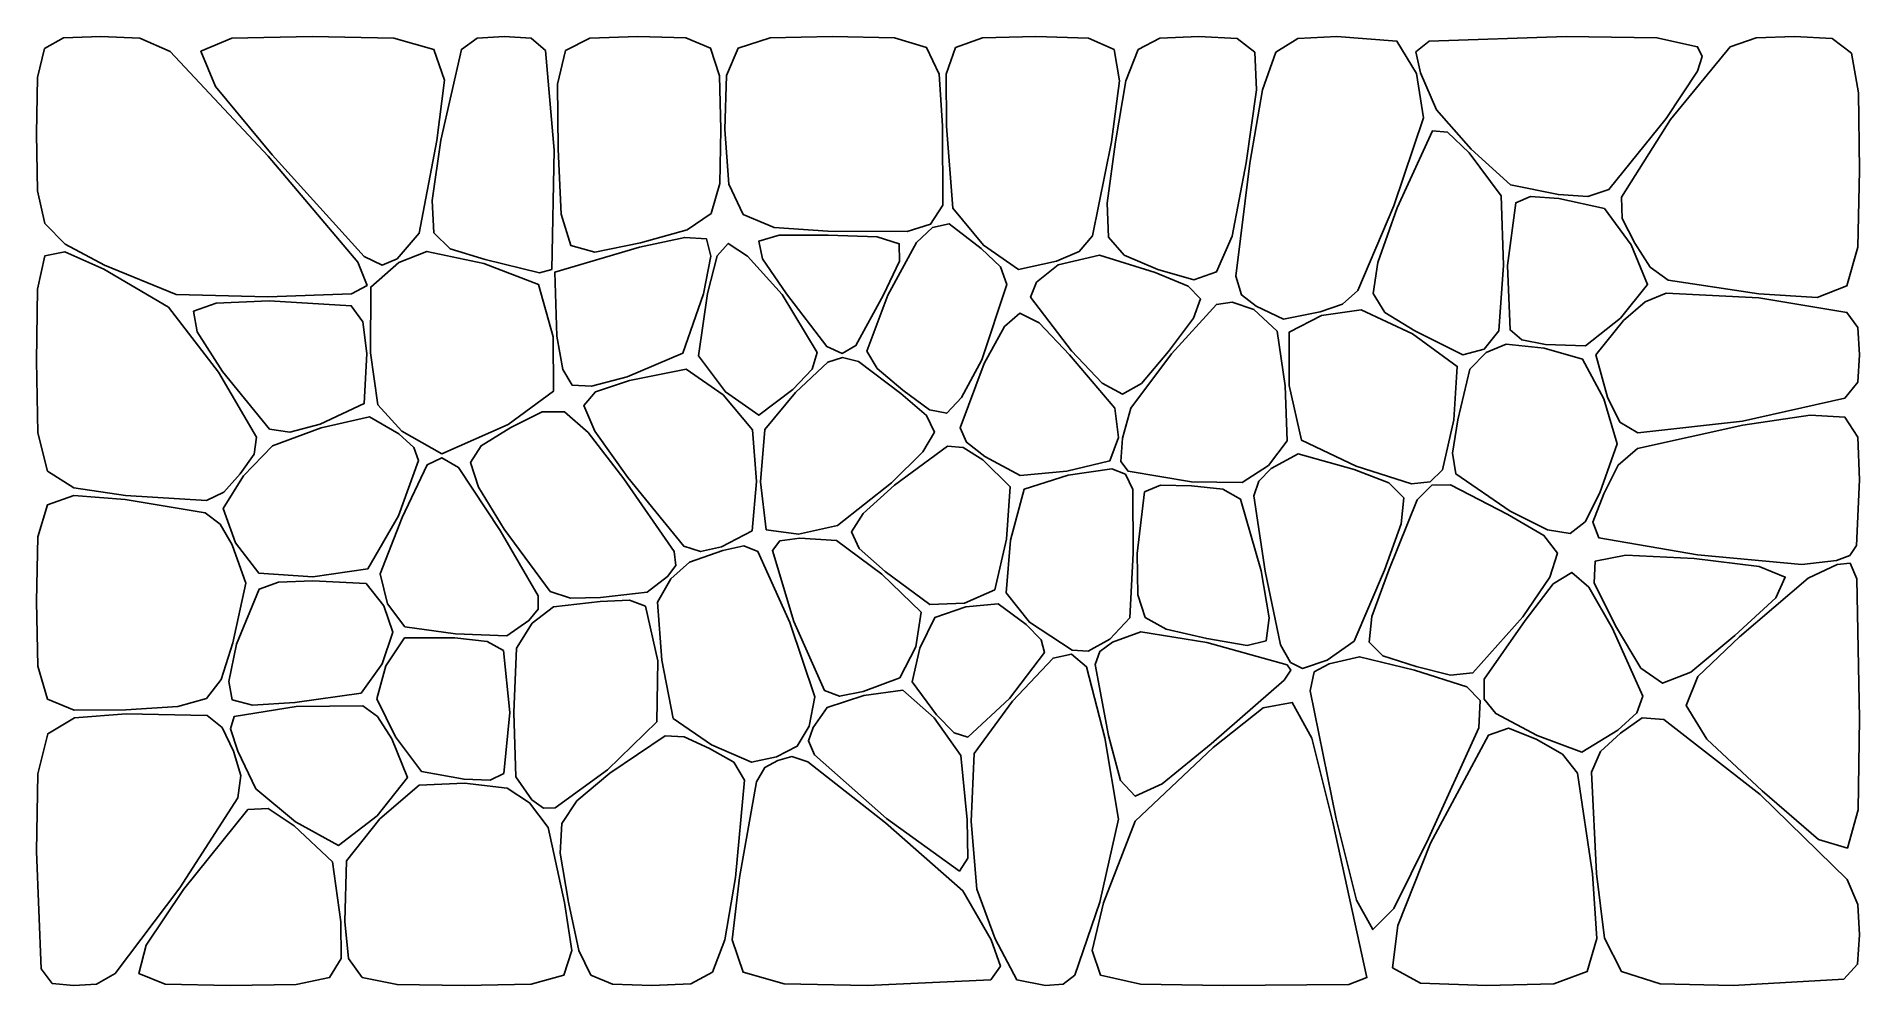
# Model space of a CAD drawing. Extents: x 0 to 29.8, y 0 to 15.5.
import ezdxf

# ---------------------------------------------------------------- set-up
doc = ezdxf.new("R2010")
doc.units = 0

msp = doc.modelspace()

# ---------------------------------------------------------------- linework, layer by layer
at = {"layer": 'Layer 1', "color": 7}
for points in [[(1.123399, 11.764417), (2.290538, 11.286416), (3.786499, 11.249007), (5.15191, 11.299495), (5.40519, 11.436779), (5.254552, 11.813996), (3.792527, 13.544013), (2.190706, 15.255062), (1.695044, 15.468943), (1.061501, 15.499498), (0.454217, 15.474625), (0.142369, 15.30052), (0.027478, 14.827947), (0.011065, 13.907674), (0.028445, 12.978785), (0.150106, 12.445899), (0.480331, 12.108087), (1.123399, 11.764417), (1.123399, 11.764417)], [(3.857437, 13.567912), (5.35705, 11.907313), (5.650406, 11.7662), (5.894036, 11.872634), (6.257749, 12.291314), (6.544455, 13.80422), (6.666686, 14.784302), (6.495284, 15.287588), (5.839318, 15.473009), (4.507857, 15.499498), (3.198055, 15.469316), (2.693702, 15.258049), (2.933822, 14.68461), (3.857437, 13.567912), (3.857437, 13.567912)], [(8.522026, 13.660154), (8.572307, 12.601631), (8.729355, 12.089509), (9.119428, 11.980434), (9.868785, 12.131053), (10.629584, 12.346025), (11.019734, 12.610351), (11.162129, 13.097432), (11.179666, 13.980672), (11.15551, 14.858743), (11.00606, 15.309644), (10.604055, 15.475766), (9.822238, 15.499498), (9.041315, 15.470758), (8.645568, 15.26958), (8.513104, 14.723525), (8.522026, 13.660154), (8.522026, 13.660154)], [(11.244461, 13.983659), (11.305227, 13.088614), (11.542297, 12.595423), (12.049585, 12.381365), (12.921007, 12.323716), (14.215765, 12.31761), (14.600715, 12.437671), (14.799603, 12.74367), (14.791934, 14.039129), (14.74017, 14.883404), (14.535687, 15.316951), (14.009977, 15.476679), (12.994536, 15.499498), (11.979834, 15.475813), (11.4593, 15.310018), (11.268866, 14.860003), (11.244461, 13.983659), (11.244461, 13.983659)], [(14.856805, 14.037766), (14.963958, 12.698237), (15.461222, 12.091916), (16.032151, 11.696516), (16.65497, 11.833425), (17.024166, 11.990745), (17.240535, 12.245877), (17.550688, 13.779275), (17.680018, 14.773779), (17.594391, 15.28447), (17.17794, 15.472619), (16.314804, 15.499498), (15.448197, 15.476658), (15.007453, 15.316781), (14.855885, 14.88283), (14.856805, 14.037766), (14.856805, 14.037766)], [(22.595046, 14.903372), (22.854526, 14.300738), (23.420752, 13.659051), (24.061695, 13.080315), (24.844199, 12.918338), (25.325121, 12.885738), (25.668704, 13.004489), (26.603653, 14.162658), (27.114419, 14.935518), (27.18793, 15.173121), (27.114695, 15.332393), (26.451499, 15.478609), (24.97185, 15.499498), (22.73588, 15.424982), (22.514984, 15.248007), (22.595046, 14.903372), (22.595046, 14.903372)], [(26.089867, 12.124137), (26.338527, 11.736871), (26.632479, 11.521634), (28.116102, 11.297107), (29.064492, 11.237815), (29.551502, 11.428512), (29.730927, 12.058614), (29.75656, 13.317537), (29.739997, 14.578983), (29.624062, 15.226752), (29.309382, 15.465404), (28.696583, 15.499498), (28.068686, 15.478327), (27.64832, 15.330131), (26.670347, 14.144567), (25.873093, 12.875815), (25.881937, 12.530049), (26.089867, 12.124137), (26.089867, 12.124137)]]:
    msp.add_lwpolyline(points, close=True, dxfattribs=at)
for points in [[(7.333154, 11.856887), (8.216134, 11.644519), (8.419675, 11.696462), (8.457596, 13.645977), (8.316686, 15.267807), (8.085147, 15.470536), (7.644594, 15.499498), (7.200586, 15.473043), (6.94486, 15.287861), (6.610453, 13.806402), (6.46789, 12.823574), (6.495651, 12.292891), (6.761488, 12.031584), (7.333154, 11.856887), (7.333154, 11.856887)], [(18.309744, 11.696969), (18.893123, 11.526862), (19.266496, 11.657613), (19.520636, 12.242694), (19.746321, 13.435577), (19.915549, 14.628781), (19.891566, 15.241507), (19.602019, 15.467249), (18.974556, 15.499498), (18.337925, 15.472596), (17.984201, 15.284288), (17.786023, 14.773164), (17.616029, 13.777819), (17.478102, 12.776861), (17.504388, 12.226454), (17.759923, 11.931516), (18.309744, 11.696969), (18.309744, 11.696969)], [(19.910623, 11.096994), (20.358157, 10.88797), (20.954782, 11.007941), (21.323169, 11.133278), (21.571347, 11.355119), (22.158458, 12.736544), (22.641471, 14.17169), (22.529351, 14.89492), (22.207965, 15.423925), (21.22612, 15.499498), (20.589804, 15.467164), (20.230298, 15.240832), (20.014939, 14.626502), (19.811068, 13.430174), (19.581164, 11.586535), (19.671306, 11.28187), (19.910623, 11.096994), (19.910623, 11.096994)], [(22.499924, 10.697442), (23.285368, 10.304593), (23.629972, 10.395137), (23.872758, 10.694938), (23.945478, 11.766897), (23.909148, 12.896381), (23.388586, 13.598858), (23.032022, 13.939933), (22.790832, 13.960047), (22.214162, 12.700512), (21.896227, 11.808783), (21.820015, 11.302887), (22.012318, 10.995036), (22.499924, 10.697442), (22.499924, 10.697442)], [(24.631896, 10.473582), (25.284142, 10.450696), (25.856289, 10.902717), (26.29715, 11.450444), (26.030401, 12.097502), (25.594308, 12.689582), (24.849771, 12.852468), (24.388931, 12.88678), (24.147849, 12.784389), (24.010062, 11.75972), (24.054969, 10.710878), (24.247781, 10.551074), (24.631896, 10.473582), (24.631896, 10.473582)], [(8.504063, 10.606589), (8.597244, 10.062837), (8.750494, 9.811403), (9.066893, 9.791729), (9.649521, 9.943262), (10.555069, 10.329847), (10.893081, 11.30035), (11.013679, 11.91286), (10.945027, 12.196104), (10.589158, 12.221248), (9.848107, 12.059459), (8.466883, 11.652065), (8.504063, 10.606589), (8.504063, 10.606589)], [(12.250957, 11.300351), (12.904142, 10.44018), (13.157455, 10.326712), (13.381996, 10.454753), (13.833782, 11.285142), (14.095051, 11.833295), (14.087714, 12.117434), (13.726787, 12.228836), (12.927284, 12.258782), (12.131378, 12.258539), (11.795625, 12.158622), (11.85662, 11.869177), (12.250957, 11.300351), (12.250957, 11.300351)], [(14.14662, 9.729005), (14.583622, 9.40691), (14.863377, 9.350763), (15.106564, 9.60666), (15.433862, 10.220697), (15.845221, 11.449624), (15.739086, 11.738893), (15.42382, 12.038604), (14.90472, 12.44314), (14.632184, 12.380969), (14.367469, 12.138149), (13.903113, 11.278145), (13.56033, 10.362351), (13.725926, 10.082988), (14.14662, 9.729005), (14.14662, 9.729005)], [(1.461718, 8.006844), (2.783515, 7.927274), (3.066809, 8.063657), (3.332174, 8.361862), (3.562798, 8.680408), (3.602908, 8.959171), (2.979232, 10.018648), (2.165866, 11.081112), (1.108776, 11.699336), (0.474162, 11.982134), (0.148279, 11.921033), (0.028216, 11.376203), (0.011065, 10.207813), (0.033731, 9.028338), (0.192396, 8.405912), (0.623059, 8.134194), (1.461718, 8.006844), (1.461718, 8.006844)], [(5.463717, 10.334324), (5.581329, 9.490293), (5.970902, 9.060668), (6.623969, 8.688918), (7.705815, 9.165712), (8.44536, 9.71049), (8.440101, 10.596026), (8.201566, 11.452818), (7.30818, 11.796398), (6.382905, 11.992023), (5.921149, 11.81314), (5.464039, 11.409631), (5.463715, 10.334324), (5.463717, 10.334324)], [(11.253123, 9.701351), (11.795931, 9.31856), (12.352969, 9.735541), (12.664912, 10.069353), (12.750724, 10.342503), (12.178553, 11.289583), (11.61423, 11.91176), (11.299285, 12.120896), (11.119563, 11.918561), (10.960911, 11.306324), (10.811268, 10.289038), (11.253123, 9.701351), (11.253123, 9.701351)], [(16.896234, 10.366464), (17.399886, 9.83956), (17.732757, 9.663215), (18.043334, 9.836786), (18.480105, 10.359635), (18.888751, 10.902673), (19.002448, 11.217571), (18.800929, 11.424826), (18.263928, 11.644934), (17.354687, 11.927801), (16.68198, 11.774259), (16.326942, 11.487174), (16.230914, 11.244834), (16.896234, 10.366464), (16.896234, 10.366464)], [(25.64363, 9.615079), (25.845065, 9.207361), (26.141887, 9.030443), (27.848525, 9.221364), (29.518055, 9.597079), (29.726747, 9.859047), (29.75656, 10.306001), (29.730864, 10.750482), (29.550995, 10.995142), (28.11204, 11.232388), (26.603038, 11.307494), (26.256807, 11.167068), (25.907145, 10.861647), (25.453924, 10.306321), (25.64363, 9.615079), (25.64363, 9.615079)], [(3.047204, 10.033934), (3.814885, 9.089776), (4.144955, 9.043463), (4.638033, 9.17343), (5.357513, 9.508492), (5.399511, 10.324195), (5.334764, 10.841534), (5.14747, 11.103616), (3.808681, 11.1847), (2.941832, 11.146859), (2.573562, 11.014374), (2.632482, 10.679361), (3.047204, 10.033934), (3.047204, 10.033934)], [(17.822262, 8.403901), (18.857172, 8.228868), (19.685022, 8.222018), (20.113122, 8.497957), (20.418342, 8.903024), (20.386037, 9.800069), (20.255369, 10.689925), (19.872052, 11.044677), (19.520186, 11.162876), (19.26332, 11.126886), (18.532118, 10.320936), (17.868288, 9.433581), (17.731166, 8.945955), (17.705549, 8.562445), (17.822262, 8.403901), (17.822262, 8.403901)], [(20.450853, 9.802879), (20.653306, 8.910112), (21.54333, 8.488478), (22.447708, 8.199232), (22.750641, 8.233183), (22.951132, 8.425555), (23.138427, 9.245249), (23.192466, 10.113449), (22.460174, 10.645355), (21.62763, 11.040039), (20.97991, 10.947689), (20.451091, 10.674447), (20.450853, 9.802879), (20.450853, 9.802879)], [(15.486942, 8.643421), (16.058693, 8.333743), (16.822487, 8.404902), (17.524888, 8.574544), (17.666888, 8.954238), (17.603438, 9.433676), (16.867695, 10.301517), (16.369072, 10.823896), (16.05793, 10.983396), (15.803826, 10.766854), (15.476319, 10.161105), (15.080805, 9.112995), (15.183169, 8.877033), (15.486942, 8.643421), (15.486942, 8.643421)], [(24.053775, 7.754101), (24.667479, 7.448911), (25.035598, 7.385651), (25.278596, 7.58053), (25.516932, 8.049757), (25.801633, 8.853674), (25.585259, 9.586668), (25.238767, 10.230585), (24.61264, 10.410972), (23.989568, 10.479482), (23.664453, 10.340266), (23.400258, 10.072451), (23.203621, 9.240767), (23.112629, 8.696853), (23.170857, 8.360687), (24.053775, 7.754101), (24.053775, 7.754101)], [(12.443602, 7.37762), (13.079966, 7.518088), (13.960857, 8.217256), (14.474233, 8.722316), (14.661069, 9.042416), (14.535504, 9.314126), (14.111677, 9.674017), (13.424668, 10.197026), (13.161561, 10.262036), (12.921735, 10.181868), (12.397691, 9.68863), (11.897555, 9.085136), (11.825082, 8.23318), (11.919579, 7.449052), (12.443602, 7.37762), (12.443602, 7.37762)], [(9.661643, 8.300437), (10.572682, 7.183279), (10.846524, 7.091825), (11.190332, 7.170552), (11.688138, 7.432003), (11.760278, 8.234097), (11.692989, 9.08003), (11.214789, 9.648351), (10.613541, 10.0696), (9.684905, 9.886035), (9.131491, 9.701303), (8.944597, 9.474559), (9.122041, 9.057154), (9.661643, 8.300437), (9.661643, 8.300437)], [(3.259724, 7.237143), (3.638277, 6.74288), (4.51941, 6.681325), (5.418042, 6.813512), (5.919083, 7.675441), (6.245994, 8.58042), (6.16644, 8.793375), (5.925708, 9.013956), (5.445682, 9.292267), (4.65441, 9.110669), (3.863761, 8.819145), (3.388099, 8.327972), (3.054678, 7.798282), (3.259724, 7.237143), (3.259724, 7.237143)], [(7.639775, 7.460244), (8.395084, 6.441017), (8.723661, 6.330097), (9.216625, 6.345647), (9.9775, 6.431907), (10.308141, 6.684091), (10.442685, 6.866411), (10.413492, 7.093263), (9.597341, 8.278438), (9.011607, 9.035275), (8.624077, 9.374908), (8.261697, 9.375956), (7.751408, 9.117039), (7.268219, 8.819131), (7.095527, 8.547246), (7.222868, 8.146058), (7.639775, 7.460244), (7.639775, 7.460244)], [(27.113694, 7.041205), (28.815454, 6.880553), (29.380715, 6.948731), (29.598, 7.029107), (29.709579, 7.193056), (29.75656, 8.26544), (29.726765, 8.960199), (29.518204, 9.284537), (28.952111, 9.321929), (27.849718, 9.155853), (26.136209, 8.776128), (25.82072, 8.504242), (25.582697, 8.037933), (25.404018, 7.573519), (25.503937, 7.314888), (27.113694, 7.041205), (27.113694, 7.041205)], [(13.858023, 6.765504), (14.586865, 6.230066), (15.155619, 6.252464), (15.647824, 6.469237), (15.840834, 7.294424), (15.899597, 8.151155), (15.452077, 8.588741), (15.130372, 8.789126), (14.873059, 8.812843), (14.011338, 8.175192), (13.49772, 7.713698), (13.310544, 7.413024), (13.435436, 7.141012), (13.858023, 6.765504), (13.858023, 6.765504)], [(20.061151, 6.774232), (20.309563, 5.571339), (20.472439, 5.284678), (20.665579, 5.186307), (21.067836, 5.31967), (21.512934, 5.632608), (22.005964, 6.791266), (22.28006, 7.547916), (22.319907, 7.970929), (22.079139, 8.21402), (21.51139, 8.430906), (20.595414, 8.688363), (20.15714, 8.450383), (19.953896, 8.243882), (19.876149, 8.000449), (20.061151, 6.774232), (20.061151, 6.774232)], [(5.736719, 6.241675), (6.02248, 5.866235), (6.849124, 5.748649), (7.686326, 5.71983), (8.045988, 5.965753), (8.196229, 6.152805), (8.197641, 6.368247), (7.578775, 7.435424), (6.898808, 8.467476), (6.622754, 8.62409), (6.385553, 8.510041), (5.977562, 7.647445), (5.620114, 6.731209), (5.736719, 6.241675), (5.736719, 6.241675)], [(16.210936, 5.940429), (16.908759, 5.481996), (17.171674, 5.470542), (17.524943, 5.665712), (17.84873, 6.012938), (17.905271, 7.065883), (17.898318, 8.105172), (17.777649, 8.356799), (17.556075, 8.445287), (16.84279, 8.342611), (16.129046, 8.108948), (15.90426, 7.280523), (15.835125, 6.417348), (16.210936, 5.940429), (16.210936, 5.940429)], [(19.105616, 5.673406), (19.764948, 5.561104), (20.077328, 5.638628), (20.126099, 6.009439), (19.994604, 6.777001), (19.658808, 7.950778), (19.37014, 8.112389), (18.859009, 8.163834), (18.351732, 8.176367), (18.090037, 8.065587), (17.970021, 7.06024), (17.981096, 6.388023), (18.103079, 6.019488), (18.442431, 5.824621), (19.105616, 5.673406), (19.105616, 5.673406)], [(22.52044, 5.216457), (23.080542, 5.076316), (23.448469, 5.114003), (24.260213, 6.026697), (24.704243, 6.677531), (24.827049, 7.06874), (24.605949, 7.357163), (24.018258, 7.699639), (23.084608, 8.180736), (22.777438, 8.174167), (22.537422, 7.934913), (22.073855, 6.787212), (21.799118, 6.03192), (21.754059, 5.616535), (21.980543, 5.3938), (22.52044, 5.216457), (22.52044, 5.216457)], [(1.47026, 4.511828), (2.318318, 4.563026), (2.782736, 4.693808), (3.027075, 5.006521), (3.214894, 5.603509), (3.427482, 6.577038), (3.202973, 7.205812), (3.008449, 7.538679), (2.761875, 7.726322), (1.45834, 7.942005), (0.621634, 8.008764), (0.191974, 7.857789), (0.033678, 7.333172), (0.011065, 6.279009), (0.033865, 5.223218), (0.193464, 4.687206), (0.626663, 4.505301), (1.47026, 4.511828), (1.47026, 4.511828)], [(10.212546, 5.322609), (10.399714, 4.370343), (11.023242, 3.938893), (11.678086, 3.655848), (12.084466, 3.742414), (12.425221, 3.916457), (12.620686, 4.245762), (12.709634, 4.723524), (12.304769, 5.936773), (11.781654, 7.093284), (11.552697, 7.188571), (11.20843, 7.108322), (10.666505, 6.919301), (10.362479, 6.647397), (10.145456, 6.26751), (10.212546, 5.322609), (10.212546, 5.322609)], [(12.367734, 5.953267), (12.869029, 4.824088), (13.11532, 4.731549), (13.500275, 4.810917), (14.097401, 5.031405), (14.359851, 5.537832), (14.445389, 6.10192), (13.80413, 6.726038), (13.064934, 7.275165), (12.464918, 7.314305), (12.138938, 7.267244), (12.020155, 7.109783), (12.367734, 5.953267), (12.367734, 5.953267)], [(25.77429, 5.882123), (26.186414, 5.192609), (26.542864, 4.945146), (27.002414, 5.125938), (27.723835, 5.721189), (28.392376, 6.339301), (28.545757, 6.676673), (28.12146, 6.851507), (27.056966, 6.982006), (25.945756, 7.032491), (25.441741, 6.934748), (25.424669, 6.585664), (25.77429, 5.882123), (25.77429, 5.882123)], [(28.166746, 3.186261), (29.085857, 2.396016), (29.557833, 2.255712), (29.731719, 2.876149), (29.75656, 4.368125), (29.710749, 6.647294), (29.601949, 6.903033), (29.390075, 6.884031), (28.916484, 6.658547), (27.800262, 5.702166), (27.117866, 5.056369), (26.928576, 4.57903), (27.26675, 4.034283), (28.166746, 3.186261), (28.166746, 3.186261)], [(4.226783, 4.628973), (5.30747, 4.784644), (5.652771, 5.261454), (5.82326, 5.777701), (5.680253, 6.209437), (5.389073, 6.573564), (4.522343, 6.616548), (3.961367, 6.594416), (3.644494, 6.479011), (3.275483, 5.579478), (3.148625, 4.972509), (3.205433, 4.671175), (3.535091, 4.586366), (4.226783, 4.628973), (4.226783, 4.628973)], [(23.629398, 4.687282), (23.820791, 4.450225), (24.495601, 4.09348), (25.226523, 3.821489), (25.810695, 4.177714), (26.124194, 4.462914), (26.219759, 4.730835), (25.724925, 5.837114), (25.339561, 6.513331), (25.062573, 6.752578), (24.760282, 6.567312), (24.299008, 5.969989), (23.629981, 5.010453), (23.629398, 4.687282), (23.629398, 4.687282)], [(8.094745, 3.044047), (8.284233, 2.90662), (8.476062, 2.911574), (9.329932, 3.531372), (10.13179, 4.312261), (10.14902, 5.307435), (9.946315, 6.202186), (9.688423, 6.29766), (9.208623, 6.280119), (8.449446, 6.19203), (8.096346, 5.924632), (7.845433, 5.519168), (7.801557, 4.464623), (7.831178, 3.415007), (8.094745, 3.044047), (8.094745, 3.044047)], [(14.696713, 4.431247), (14.986357, 4.135814), (15.20715, 4.065022), (15.889464, 4.697033), (16.456322, 5.446258), (16.402907, 5.653847), (16.158568, 5.900523), (15.703965, 6.240521), (15.172885, 6.189882), (14.671152, 6.019212), (14.42199, 5.518992), (14.30103, 4.966664), (14.696713, 4.431247), (14.696713, 4.431247)], [(5.868457, 4.068375), (6.293333, 3.506038), (6.987958, 3.377824), (7.415674, 3.36341), (7.636246, 3.471988), (7.736763, 4.466303), (7.631441, 5.476827), (7.363146, 5.623906), (6.838857, 5.684465), (6.01742, 5.683109), (5.710134, 5.230677), (5.563728, 4.689681), (5.868457, 4.068375), (5.868457, 4.068375)], [(17.502208, 4.08898), (17.698471, 3.356937), (17.938656, 3.09917), (18.380053, 3.303302), (19.179948, 3.956956), (20.366177, 4.992532), (20.475586, 5.157012), (20.41718, 5.24724), (19.105349, 5.607363), (18.032685, 5.784964), (17.56581, 5.614822), (17.358992, 5.462675), (17.283428, 5.253018), (17.502208, 4.08898), (17.502208, 4.08898)], [(15.26409, 2.686062), (15.351814, 1.582572), (15.6513, 0.772394), (16.005453, 0.106264), (16.475839, 0.011102), (16.76512, 0.032368), (16.953497, 0.181227), (17.358558, 1.372097), (17.663951, 2.728021), (17.443928, 4.053522), (17.144883, 5.214436), (16.897126, 5.418244), (16.597427, 5.355492), (15.934789, 4.650486), (15.308606, 3.795897), (15.26409, 2.686062), (15.26409, 2.686062)], [(21.217211, 2.734245), (21.548636, 1.402142), (21.815898, 0.924355), (22.160105, 1.270504), (22.722365, 2.410211), (23.546536, 4.21814), (23.569154, 4.662763), (23.351646, 4.887515), (22.494936, 5.156353), (21.598231, 5.376821), (21.100757, 5.262982), (20.860175, 5.128095), (20.792112, 4.819723), (21.217211, 2.734245), (21.217211, 2.734245)], [(13.881048, 2.736008), (15.071394, 1.88022), (15.205862, 2.088106), (15.197786, 2.717536), (15.091972, 3.764805), (14.656872, 4.378688), (14.145819, 4.830844), (13.508332, 4.746013), (12.911069, 4.54987), (12.681575, 4.222832), (12.605705, 4.00337), (12.70536, 3.775339), (13.881048, 2.736008), (13.881048, 2.736008)], [(3.294518, 3.838178), (3.589608, 3.223766), (4.240244, 2.68244), (4.938799, 2.297828), (5.569318, 2.780417), (6.064001, 3.407833), (5.8117, 4.037018), (5.575299, 4.399359), (5.333488, 4.575204), (4.246794, 4.565634), (3.236679, 4.399055), (3.176742, 4.202003), (3.294518, 3.838178), (3.294518, 3.838178)], [(21.717937, 0.1423), (21.163931, 2.677157), (20.819686, 4.04828), (20.501384, 4.632421), (20.025826, 4.543972), (19.209815, 3.897321), (17.939188, 2.692843), (17.423229, 1.362464), (17.234227, 0.581208), (17.374395, 0.180023), (18.026582, 0.032218), (19.373641, 0.011102), (21.422123, 0.027502), (21.717937, 0.1423), (21.717937, 0.1423)], [(2.348343, 1.603499), (3.297118, 3.076714), (3.34808, 3.44057), (3.226531, 3.834842), (3.039996, 4.2232), (2.795605, 4.416446), (1.477284, 4.447259), (0.629626, 4.377821), (0.194342, 4.120449), (0.033974, 3.464339), (0.011065, 2.198688), (0.087228, 0.284551), (0.268115, 0.045284), (0.620369, 0.011102), (0.990102, 0.035984), (1.293344, 0.210152), (2.348343, 1.603499), (2.348343, 1.603499)], [(25.397442, 1.834269), (25.153028, 3.476085), (24.912472, 3.786037), (24.478098, 4.029792), (24.031227, 4.21277), (23.703184, 4.097286), (22.758881, 2.335614), (22.222042, 0.991756), (22.138482, 0.301666), (22.594047, 0.047423), (23.674584, 0.011102), (24.767733, 0.039589), (25.31158, 0.238998), (25.467644, 0.780251), (25.397442, 1.834269), (25.397442, 1.834269)], [(25.46221, 1.837716), (25.594417, 0.781705), (25.871159, 0.239429), (26.501844, 0.039643), (27.695879, 0.011102), (29.498974, 0.114232), (29.724361, 0.359165), (29.75656, 0.83614), (29.731235, 1.336017), (29.553966, 1.741259), (28.135814, 3.12686), (26.565773, 4.355367), (26.210161, 4.3777), (25.855824, 4.130927), (25.530961, 3.832634), (25.381672, 3.494327), (25.46221, 1.837716), (25.46221, 1.837716)], [(8.692939, 1.371093), (8.860848, 0.584849), (9.058232, 0.181101), (9.412364, 0.032352), (10.050517, 0.011102), (10.688778, 0.038674), (11.043659, 0.231671), (11.243078, 0.755522), (11.414949, 1.775652), (11.562781, 3.362382), (11.386949, 3.656907), (10.991715, 3.882189), (10.577699, 4.068236), (10.2704, 4.08811), (9.366488, 3.47763), (8.830396, 3.024783), (8.581537, 2.654403), (8.556766, 2.169002), (8.692939, 1.371093), (8.692939, 1.371093)], [(15.586561, 0.758625), (15.124524, 1.557819), (13.862617, 2.667039), (12.596804, 3.664552), (12.337335, 3.74814), (12.107426, 3.681793), (11.89514, 3.569771), (11.759037, 3.333637), (11.48015, 1.773379), (11.362354, 0.754563), (11.540163, 0.231387), (12.208945, 0.038638), (13.564067, 0.011102), (15.580294, 0.104543), (15.739868, 0.326464), (15.586561, 0.758625), (15.586561, 0.758625)], [(5.041925, 1.054493), (5.103581, 0.451283), (5.327322, 0.141526), (5.896022, 0.027405), (6.992549, 0.011102), (8.084142, 0.03232), (8.618299, 0.18084), (8.748281, 0.583968), (8.627353, 1.369006), (8.360741, 2.590211), (8.056823, 2.991219), (7.691393, 3.229593), (6.9942, 3.312363), (6.257323, 3.282637), (5.614107, 2.733541), (5.071879, 2.046918), (5.041925, 1.054493), (5.041925, 1.054493)], [(4.977144, 1.052334), (4.840552, 2.029151), (4.21628, 2.619476), (3.791179, 2.89903), (3.461304, 2.883754), (2.409799, 1.578244), (1.802415, 0.67224), (1.679211, 0.206995), (2.111516, 0.035589), (3.170663, 0.011102), (4.246147, 0.027372), (4.792817, 0.141256), (4.98003, 0.450372), (4.977144, 1.052334), (4.977144, 1.052334)]]:
    msp.add_lwpolyline(points, dxfattribs=at)

doc.saveas('drawing.dxf')
